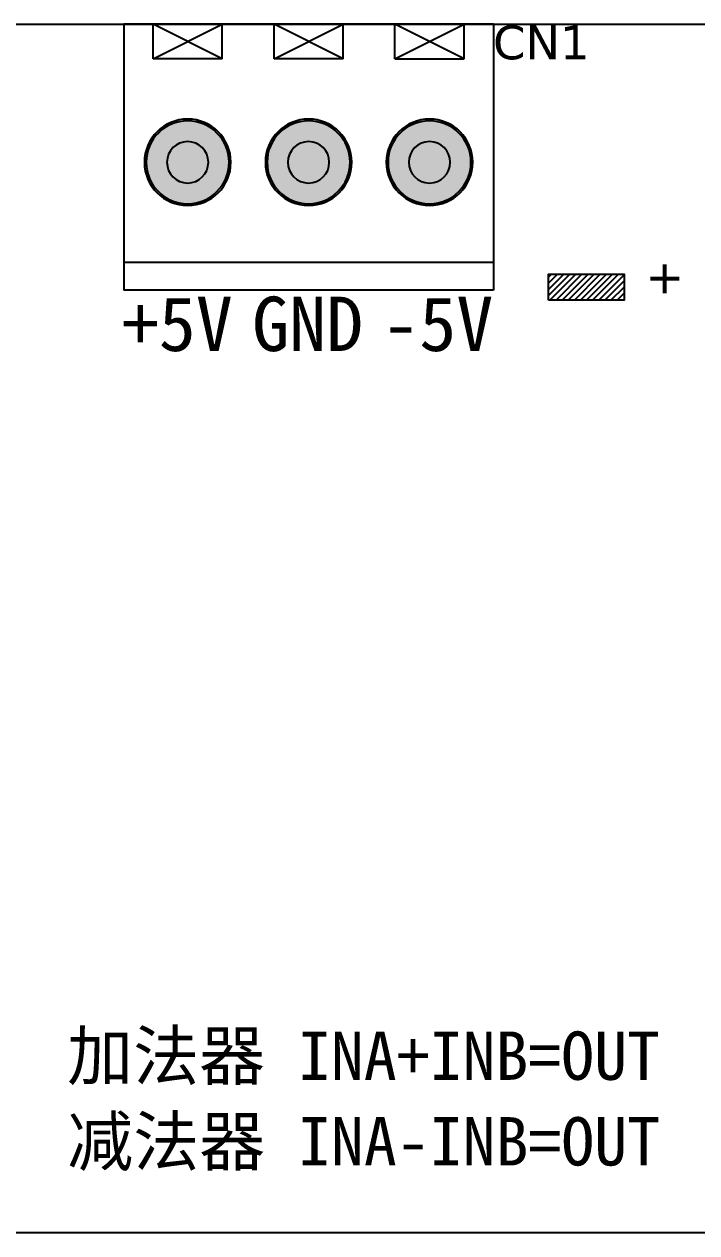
# Model space of a CAD drawing. Header units: millimetres. Extents: x -6.9 to 51.8, y 0 to 52.7.
# Drawn here: x 14.27 to 33.74, y 0 to 35 of the extents above; entities that cross this region are included whole.
import ezdxf
from ezdxf.enums import TextEntityAlignment as Align

# ---------------------------------------------------------------- set-up
doc = ezdxf.new("R2010")
doc.units = ezdxf.units.MM
doc.header["$MEASUREMENT"] = 0
for name, color, linetype, true_color in [('Board-Outline-Layer', 6, 'Continuous', 0xff00ff), ('Hole-Layer', 49, 'Continuous', 0x222222), ('Top-Layer', 1, 'Continuous', 0xff0000), ('Top-Paste-Mask-Layer', 8, 'Continuous', 0x808080), ('Top-Silkscreen-Layer', 40, 'Continuous', 0xffcc00), ('Top-Solder-Mask-Layer', 214, 'Continuous', 0x800080)]:
    doc.layers.add(name, color=color, linetype=linetype, true_color=true_color)
doc.styles.add('textstyle1', font='')
doc.styles.add('textstyle13', font='')
doc.styles.add('textstyle14', font='')
doc.styles.add('textstyle3', font='')
doc.styles.add('textstyle5', font='')
doc.styles.add('textstyle6', font='')
doc.styles.add('textstyle7', font='')
doc.styles.get('textstyle1').set_extended_font_data('黑体')
doc.styles.get('textstyle13').set_extended_font_data('Verdana')
doc.styles.get('textstyle14').set_extended_font_data('Verdana')
doc.styles.get('textstyle3').set_extended_font_data('黑体')
doc.styles.get('textstyle5').set_extended_font_data('黑体')
doc.styles.get('textstyle6').set_extended_font_data('黑体')
doc.styles.get('textstyle7').set_extended_font_data('黑体')

msp = doc.modelspace()

# ---------------------------------------------------------------- hatches: boundary and pattern name
at = {"layer": 'Hole-Layer'}
h = msp.add_hatch(color=256, dxfattribs=at)
edge = h.paths.add_edge_path()
edge = h.paths.add_edge_path()
edge.add_arc((19, 31), 0.6, 180, 0)
edge.add_arc((19, 31), 0.6, 0, 180)
h = msp.add_hatch(color=256, dxfattribs=at)
edge = h.paths.add_edge_path()
edge = h.paths.add_edge_path()
edge.add_arc((22.5, 31), 0.6, 180, 0)
edge.add_arc((22.5, 31), 0.6, 0, 180)
h = msp.add_hatch(color=256, dxfattribs=at)
edge = h.paths.add_edge_path()
edge = h.paths.add_edge_path()
edge.add_arc((26, 31), 0.6, 180, 0)
edge.add_arc((26, 31), 0.6, 0, 180)
at = {"layer": 'Top-Layer'}
h = msp.add_hatch(color=256, dxfattribs=at)
edge = h.paths.add_edge_path()
edge = h.paths.add_edge_path()
edge.add_arc((19, 31), 1.2, 180, 0)
edge.add_arc((19, 31), 1.2, 0, 180)
h = msp.add_hatch(color=256, dxfattribs=at)
edge = h.paths.add_edge_path()
edge = h.paths.add_edge_path()
edge.add_arc((22.5, 31), 1.2, 180, 0)
edge.add_arc((22.5, 31), 1.2, 0, 180)
h = msp.add_hatch(color=256, dxfattribs=at)
edge = h.paths.add_edge_path()
edge = h.paths.add_edge_path()
edge.add_arc((26, 31), 1.2, 180, 0)
edge.add_arc((26, 31), 1.2, 0, 180)
h = msp.add_hatch(dxfattribs=at)
h.set_pattern_fill('ANSI37', color=256, style=0)
h.set_pattern_definition([(45, (0, 0), (-0.08838835, 0.08838835), [])])
edge = h.paths.add_edge_path()
h.paths.add_polyline_path([(29.442, 27.01), (29.442, 27.762), (31.63, 27.762), (31.63, 27.01)])
at = {"layer": 'Top-Paste-Mask-Layer'}
h = msp.add_hatch(color=256, dxfattribs=at)
edge = h.paths.add_edge_path()
edge = h.paths.add_edge_path()
edge.add_arc((19, 31), 1.2, 180, 0)
edge.add_arc((19, 31), 1.2, 0, 180)
h = msp.add_hatch(color=256, dxfattribs=at)
edge = h.paths.add_edge_path()
edge = h.paths.add_edge_path()
edge.add_arc((22.5, 31), 1.2, 180, 0)
edge.add_arc((22.5, 31), 1.2, 0, 180)
h = msp.add_hatch(color=256, dxfattribs=at)
edge = h.paths.add_edge_path()
edge = h.paths.add_edge_path()
edge.add_arc((26, 31), 1.2, 180, 0)
edge.add_arc((26, 31), 1.2, 0, 180)
at = {"layer": 'Top-Solder-Mask-Layer'}
h = msp.add_hatch(color=256, dxfattribs=at)
edge = h.paths.add_edge_path()
edge = h.paths.add_edge_path()
edge.add_arc((19, 31), 1.251, 180, 0)
edge.add_arc((19, 31), 1.251, 0, 180)
h = msp.add_hatch(color=256, dxfattribs=at)
edge = h.paths.add_edge_path()
edge = h.paths.add_edge_path()
edge.add_arc((22.5, 31), 1.251, 180, 0)
edge.add_arc((22.5, 31), 1.251, 0, 180)
h = msp.add_hatch(color=256, dxfattribs=at)
edge = h.paths.add_edge_path()
edge = h.paths.add_edge_path()
edge.add_arc((26, 31), 1.251, 180, 0)
edge.add_arc((26, 31), 1.251, 0, 180)

# ---------------------------------------------------------------- linework, layer by layer
at = {"layer": 'Board-Outline-Layer'}
msp.add_lwpolyline([(0, 4.5), (0, 30.5, -0.414), (4.5, 35), (40.5, 35, -0.414), (45, 30.5), (45, 4.5, -0.414), (40.5, 0), (4.5, 0, -0.414)], format="xyb", close=True, dxfattribs=at)
at = {"layer": 'Hole-Layer'}
for points in [[(18.4, 31, 1), (19.6, 31, 1)], [(21.9, 31, 1), (23.1, 31, 1)], [(25.4, 31, 1), (26.6, 31, 1)]]:
    msp.add_lwpolyline(points, format="xyb", close=True, dxfattribs=at)
at = {"layer": 'Top-Layer'}
for points in [[(17.8, 31, 1), (20.2, 31, 1)], [(21.3, 31, 1), (23.7, 31, 1)], [(24.8, 31, 1), (27.2, 31, 1)]]:
    msp.add_lwpolyline(points, format="xyb", close=True, dxfattribs=at)
msp.add_lwpolyline([(29.442, 27.01), (29.442, 27.762), (31.63, 27.762), (31.63, 27.01)], close=True, dxfattribs=at)
at = {"layer": 'Top-Paste-Mask-Layer'}
for points in [[(17.8, 31, 1), (20.2, 31, 1)], [(21.3, 31, 1), (23.7, 31, 1)], [(24.8, 31, 1), (27.2, 31, 1)]]:
    msp.add_lwpolyline(points, format="xyb", close=True, dxfattribs=at)
at = {"layer": 'Top-Silkscreen-Layer'}
for points in [[(27.85, 35), (17.15, 35)], [(17.15, 35), (17.15, 27.3)], [(27.85, 35), (17.15, 35)], [(17.15, 35), (17.15, 27.3)], [(18, 34), (20, 35)], [(20, 34), (18, 35)], [(18, 34), (18, 35)], [(18, 34), (20, 35)], [(20, 34), (18, 35)], [(18, 34), (18, 35)], [(20, 34), (20, 35)], [(20, 34), (20, 35)], [(21.5, 34), (23.5, 35)], [(23.5, 34), (21.5, 35)], [(21.5, 34), (21.5, 35)], [(21.5, 34), (23.5, 35)], [(23.5, 34), (21.5, 35)], [(21.5, 34), (21.5, 35)], [(23.5, 34), (23.5, 35)], [(23.5, 34), (23.5, 35)], [(25, 34), (27, 35)], [(27, 34), (25, 35)], [(25, 34), (25, 35)], [(25, 34), (27, 35)], [(27, 34), (25, 35)], [(25, 34), (25, 35)], [(27, 34), (27, 35)], [(27, 34), (27, 35)], [(27.85, 35), (27.85, 27.3)], [(27.85, 35), (27.85, 27.3)], [(20, 34), (18, 34)], [(20, 34), (18, 34)], [(23.5, 34), (21.5, 34)], [(23.5, 34), (21.5, 34)], [(25, 34), (27, 34)], [(25, 34), (27, 34)], [(27.85, 28.1), (17.15, 28.1)], [(27.85, 28.1), (17.15, 28.1)], [(27.85, 27.3), (17.15, 27.3)], [(27.85, 27.3), (17.15, 27.3)]]:
    msp.add_lwpolyline(points, dxfattribs=at)
at = {"layer": 'Top-Solder-Mask-Layer'}
for points in [[(17.749, 31, 1), (20.251, 31, 1)], [(21.249, 31, 1), (23.751, 31, 1)], [(24.749, 31, 1), (27.251, 31, 1)]]:
    msp.add_lwpolyline(points, format="xyb", close=True, dxfattribs=at)

# ---------------------------------------------------------------- texts
at = {"layer": 'Top-Silkscreen-Layer', "style": 'textstyle13'}
msp.add_text('CN1', height=0.9782, rotation=360, dxfattribs=at).set_placement((29.235, 34.473), align=Align.MIDDLE_CENTER)
at = {"layer": 'Top-Silkscreen-Layer', "style": 'textstyle14'}
msp.add_text('+', height=0.978, rotation=180, dxfattribs=at).set_placement((33.369, 27.56), align=Align.MIDDLE_LEFT)
at = {"layer": 'Top-Silkscreen-Layer'}
for s, style, p in [('+5V', 'textstyle1', (18.7, 27.11)), ('GND', 'textstyle6', (22.473, 27.11)), ('-5V', 'textstyle5', (26.24, 27.11))]:
    msp.add_text(s, height=1.575, dxfattribs=dict(at, style=style)).set_placement(p, align=Align.TOP_CENTER)
for s, style, p in [('加法器 INA+INB=OUT', 'textstyle3', (24.09, 5.13)), ('减法器 INA-INB=OUT', 'textstyle7', (24.093, 2.65))]:
    msp.add_text(s, height=1.4, dxfattribs=dict(at, style=style)).set_placement(p, align=Align.MIDDLE_CENTER)

doc.saveas('drawing.dxf')
